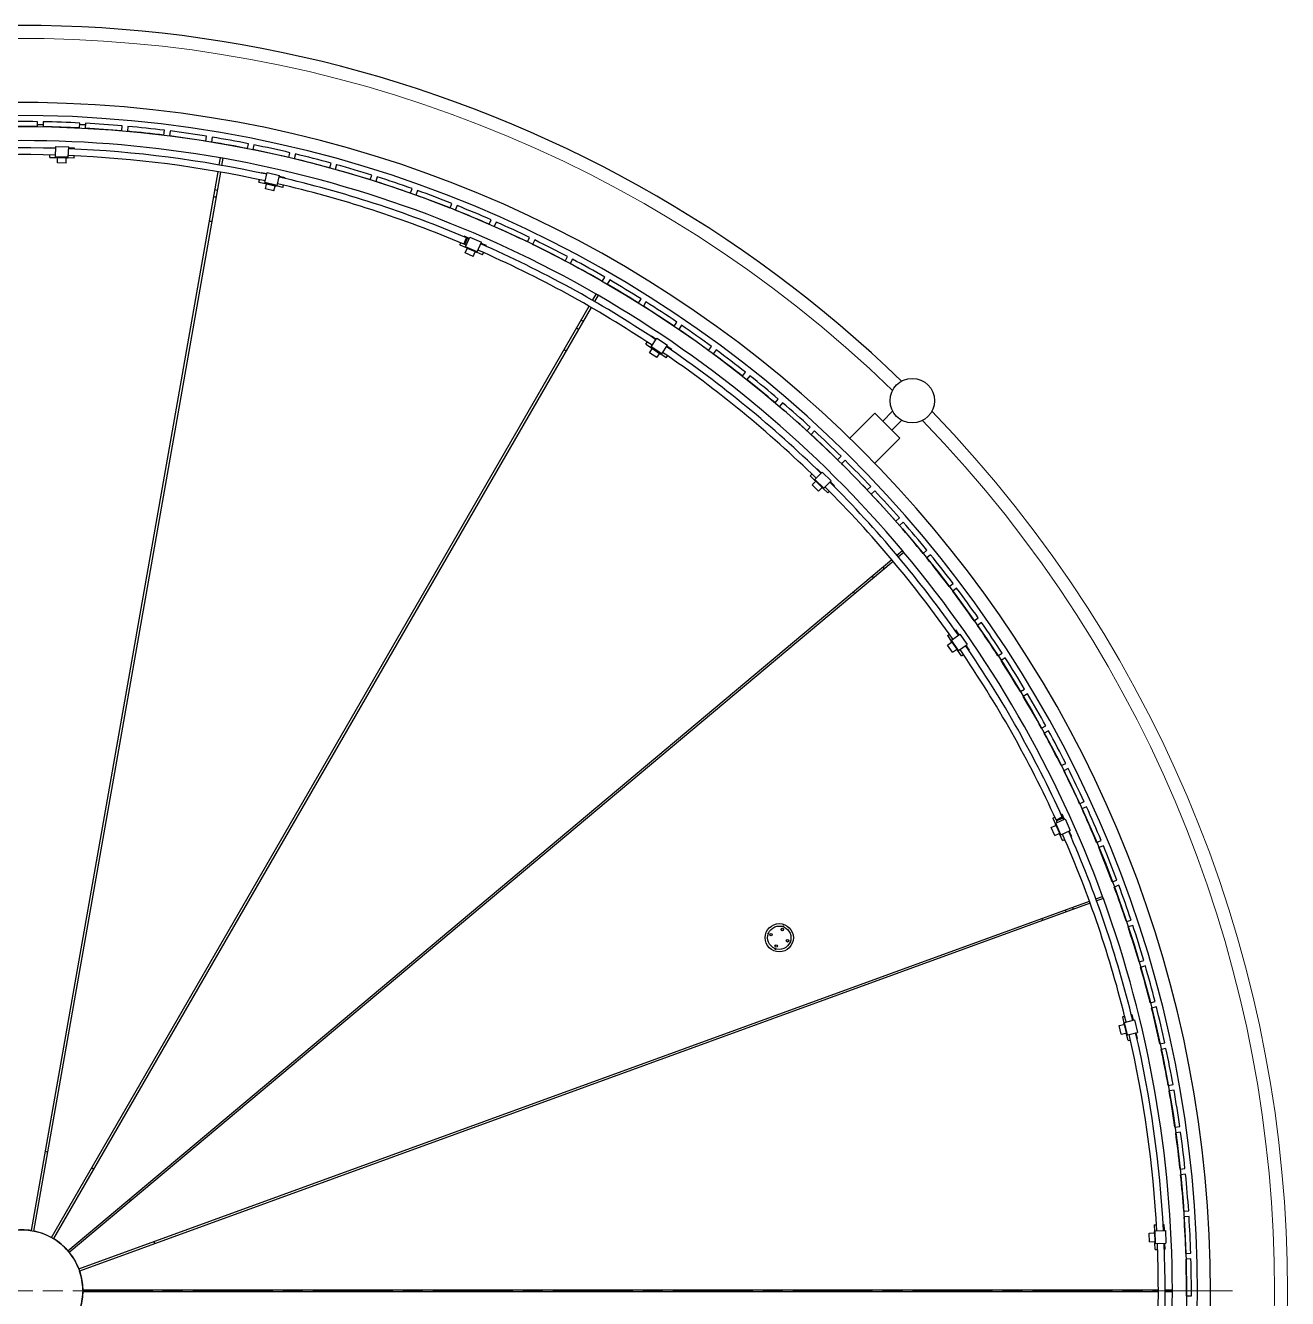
# Model space of a CAD drawing. Header units: millimetres. Extents: x 0 to 100323, y 0 to 59400.
# Drawn here: x 37637 to 46577, y 22161 to 31182 of the extents above; entities that cross this region are included whole.
import ezdxf

# ---------------------------------------------------------------- set-up
doc = ezdxf.new("R2010")
doc.units = ezdxf.units.MM
doc.header["$LTSCALE"] = 100
doc.linetypes.add('CHAIN', pattern=[0.3543, 0.2362, -0.0295, 0.0591, -0.0295])
doc.layers.add('Center Mark', color=7, linetype='Continuous', lineweight=18)
doc.layers.add('Visible', color=7, linetype='Continuous', lineweight=25)
doc.layers.add('P_Condensate (CS)', color=40, linetype='Continuous', lineweight=18, true_color=0xffbf00)

msp = doc.modelspace()

# ---------------------------------------------------------------- linework, layer by layer
at = {"layer": 'Center Mark', "linetype": 'CHAIN', "ltscale": 23.990969}
msp.add_line((46188.4, 22215.6), (29034.6, 22215.6), dxfattribs=at)
at = {"layer": 'P_Condensate (CS)'}
for radius, start, end in [(8874, 45.97008, 134.703), (8966, 315.96509, 44.03491), (8874, 315.97008, 44.02992)]:
    msp.add_arc((37611.5, 22215.6), radius, start, end, dxfattribs=at)
at = {"layer": 'Visible'}
for p, q in [((37720.9, 30464.9), (37721.4, 30499.9)), ((37761.4, 30499.3), (37760.9, 30464.3)), ((38020.4, 30455.5), (38022.2, 30490.4)), ((37761.1, 30477.7), (37721.1, 30477.7)), ((38061.6, 30477.7), (38021.5, 30477.7)), ((38062.1, 30488.4), (38060.3, 30453.4)), ((38319.3, 30435.2), (38322.4, 30470.1)), ((38362.2, 30466.5), (38359.1, 30431.7)), ((38617.3, 30404.1), (38621.6, 30438.8)), ((38661.3, 30433.8), (38657, 30399.1)), ((37810.5, 30312.3), (37810.6, 30317.1)), ((37810.6, 30317.1), (37851.6, 30315.7)), ((37850.3, 30250.7), (37852.9, 30323.7)), ((37852.6, 30315.7), (37851.6, 30315.7)), ((37852.9, 30323.7), (37942.8, 30320.5)), ((37940.2, 30247.5), (37942.8, 30320.5)), ((37943.5, 30312.4), (37942.5, 30312.5)), ((37984.5, 30311), (37943.5, 30312.4)), ((37984.3, 30306.2), (37984.5, 30311)), ((38914, 30362.2), (38919.6, 30396.7)), ((38959, 30390.3), (38953.4, 30355.7)), ((39208.9, 30309.5), (39215.8, 30343.8)), ((39255, 30336), (39248.1, 30301.6)), ((37808.2, 30247.2), (37808.7, 30264.1)), ((37808.2, 30247.2), (37855.1, 30245.5)), ((37940.2, 30247.5), (37850.3, 30250.7)), ((37855.3, 30250.5), (37855.1, 30245.5)), ((37864.1, 30245.2), (37855.1, 30245.5)), ((37858.3, 30250.4), (37858.2, 30248.4)), ((37864.2, 30248.2), (37858.2, 30248.4)), ((37862.8, 30208.2), (37864, 30242.2)), ((37864.1, 30245.2), (37864, 30242.2)), ((37864.1, 30245.2), (37926.1, 30243)), ((37926.2, 30246), (37864.2, 30248.2)), ((37924.8, 30206), (37926, 30240)), ((37926, 30240), (37926.1, 30243)), ((37926.1, 30243), (37935.1, 30242.7)), ((37926.2, 30246), (37932.2, 30245.8)), ((37932.3, 30247.8), (37932.2, 30245.8)), ((37935.2, 30247.7), (37935.1, 30242.7)), ((37982, 30241), (37935.1, 30242.7)), ((37982, 30241), (37982.6, 30257.9)), ((39010, 30193.1), (39018.8, 30243.2)), ((39034.6, 30240.4), (39025.7, 30190.3)), ((39501.7, 30246.1), (39509.9, 30280.2)), ((39548.8, 30270.9), (39540.7, 30236.9)), ((37678.6, 22642.3), (39001.6, 30145.5)), ((39017.3, 30142.8), (37694.3, 22639.5)), ((37924.8, 30206), (37862.8, 30208.2)), ((39304.6, 30135.8), (39305.6, 30140.5)), ((39305.6, 30140.5), (39345.6, 30131.5)), ((39332.3, 30067.9), (39348.3, 30139.1)), ((39346.6, 30131.3), (39345.6, 30131.5)), ((39348.3, 30139.1), (39436.1, 30119.4)), ((39792.1, 30172.2), (39801.4, 30205.9)), ((39840, 30195.3), (39830.7, 30161.5)), ((39290.2, 30072.2), (39293.9, 30088.7)), ((39290.2, 30072.2), (39336.1, 30061.9)), ((39420.1, 30048.1), (39332.3, 30067.9)), ((39337.2, 30066.8), (39336.1, 30061.9)), ((39344.9, 30059.9), (39336.1, 30061.9)), ((39336.8, 30023.8), (39344.2, 30057)), ((39340.1, 30066.1), (39339.7, 30064.2)), ((39345.5, 30062.9), (39339.7, 30064.2)), ((39344.9, 30059.9), (39344.2, 30057)), ((39344.9, 30059.9), (39405.4, 30046.3)), ((39406, 30049.3), (39345.5, 30062.9)), ((39397.2, 30010.2), (39404.7, 30043.4)), ((39404.7, 30043.4), (39405.4, 30046.3)), ((39405.4, 30046.3), (39414.1, 30044.4)), ((39406, 30049.3), (39411.9, 30047.9)), ((39412.3, 30049.9), (39411.9, 30047.9)), ((39415.2, 30049.2), (39414.1, 30044.4)), ((39460, 30034), (39414.1, 30044.4)), ((39420.1, 30048.1), (39436.1, 30119.4)), ((39435.4, 30111.3), (39434.4, 30111.6)), ((39475.4, 30102.3), (39435.4, 30111.3)), ((39460, 30034), (39463.7, 30050.5)), ((39474.3, 30097.6), (39475.4, 30102.3)), ((40079.6, 30087.8), (40090.1, 30121.2)), ((40128.3, 30109.1), (40117.7, 30075.7)), ((38979.2, 30018.8), (38994.9, 30015.7)), ((39397.2, 30010.2), (39336.8, 30023.8)), ((40363.8, 29993), (40375.5, 30025.9)), ((40413.2, 30012.5), (40401.5, 29979.5)), ((40644.4, 29887.9), (40657.3, 29920.4)), ((40694.5, 29905.6), (40681.5, 29873.1)), ((40921, 29772.7), (40935.1, 29804.7)), ((40971.7, 29788.6), (40957.6, 29756.6)), ((40740.2, 29686), (40742.1, 29690.5)), ((40742.1, 29690.5), (40779.8, 29674.2)), ((40754.9, 29614.1), (40783.9, 29681.2)), ((40783.9, 29681.2), (40866.5, 29645.5)), ((41193.2, 29647.6), (41208.5, 29679.1)), ((40714.4, 29626.2), (40721.1, 29641.7)), ((40714.4, 29626.2), (40757.6, 29607.6)), ((40742.8, 29632.6), (40761.6, 29677.1)), ((40744.2, 29635.9), (40744.9, 29635)), ((40749.2, 29629.8), (40768.1, 29674.3)), ((40750.6, 29633.2), (40749.5, 29633.1)), ((40751.2, 29570), (40764.6, 29601.2)), ((40760.2, 29673.7), (40752.2, 29654.8)), ((40837.6, 29578.5), (40754.9, 29614.1)), ((40759.5, 29612.2), (40757.6, 29607.6)), ((40765.8, 29604), (40757.6, 29607.6)), ((40766.6, 29671), (40758.6, 29652.1)), ((40760.2, 29673.7), (40761.3, 29673.8)), ((40760.2, 29673.7), (40760.2, 29673.7)), ((40762.3, 29611), (40761.5, 29609.1)), ((40767, 29606.8), (40761.5, 29609.1)), ((40765.8, 29604), (40764.6, 29601.2)), ((40765.8, 29604), (40822.7, 29579.4)), ((40766.6, 29671), (40765.9, 29671.9)), ((40766.6, 29671), (40766.6, 29671)), ((40823.9, 29582.2), (40767, 29606.8)), ((40780.7, 29673.8), (40779.8, 29674.2)), ((40837.6, 29578.5), (40866.5, 29645.5)), ((40864.3, 29637.8), (40863.3, 29638.2)), ((40901.9, 29621.5), (40864.3, 29637.8)), ((40900, 29617.1), (40901.9, 29621.5)), ((41244.5, 29661.6), (41229.2, 29630.1)), ((40808.1, 29545.5), (40751.2, 29570)), ((40808.1, 29545.5), (40821.6, 29576.7)), ((40821.6, 29576.7), (40822.7, 29579.4)), ((40822.7, 29579.4), (40831, 29575.9)), ((40823.9, 29582.2), (40829.4, 29579.8)), ((40830.2, 29581.6), (40829.4, 29579.8)), ((40833, 29580.5), (40831, 29575.9)), ((40874.2, 29557.2), (40831, 29575.9)), ((40874.2, 29557.2), (40880.8, 29572.7)), ((41460.7, 29512.6), (41477.1, 29543.5)), ((41512.4, 29524.8), (41496, 29493.9)), ((41723.1, 29368), (41740.6, 29398.3)), ((41775.3, 29378.3), (41757.7, 29348)), ((41654.1, 29233.7), (41679.5, 29277.7)), ((41693.4, 29269.7), (41668, 29225.7)), ((41980.1, 29214), (41998.7, 29243.7)), ((37820.4, 22593.6), (41629.9, 29191.9)), ((41643.8, 29183.9), (37834.3, 22585.6)), ((42032.6, 29222.4), (42014, 29192.7)), ((41572.9, 29093), (41587.3, 29085.9)), ((42231.3, 29050.8), (42251, 29079.7)), ((42284.1, 29057.2), (42264.4, 29028.3)), ((42067.9, 28978.5), (42070.6, 28982.5)), ((42069.1, 28905.1), (42109.9, 28965.6)), ((42070.6, 28982.5), (42104.6, 28959.5)), ((42105.5, 28959), (42104.6, 28959.5)), ((42109.9, 28965.6), (42184.5, 28915.3)), ((42031.5, 28924.4), (42040.9, 28938.4)), ((42031.5, 28924.4), (42070.5, 28898.1)), ((42057.2, 28862.4), (42076.2, 28890.6)), ((42143.7, 28854.8), (42069.1, 28905.1)), ((42073.3, 28902.3), (42070.5, 28898.1)), ((42077.9, 28893.1), (42070.5, 28898.1)), ((42075.7, 28900.6), (42074.6, 28899)), ((42079.6, 28895.6), (42074.6, 28899)), ((42077.9, 28893.1), (42076.2, 28890.6)), ((42077.9, 28893.1), (42129.3, 28858.4)), ((42131, 28860.9), (42079.6, 28895.6)), ((42143.7, 28854.8), (42184.5, 28915.3)), ((42180.9, 28908.1), (42180.1, 28908.6)), ((42214.9, 28885.2), (42180.9, 28908.1)), ((42212.2, 28881.2), (42214.9, 28885.2)), ((42476.5, 28878.5), (42497.2, 28906.7)), ((42529.4, 28883.1), (42508.7, 28854.8)), ((42108.6, 28827.8), (42057.2, 28862.4)), ((42108.6, 28827.8), (42127.6, 28856)), ((42127.6, 28856), (42129.3, 28858.4)), ((42129.3, 28858.4), (42136.8, 28853.4)), ((42131, 28860.9), (42136, 28857.6)), ((42137.1, 28859.2), (42136, 28857.6)), ((42139.6, 28857.6), (42136.8, 28853.4)), ((42175.7, 28827.1), (42136.8, 28853.4)), ((42175.7, 28827.1), (42185.2, 28841.1)), ((42715.2, 28697.5), (42736.9, 28724.9)), ((42768.3, 28700.1), (42746.6, 28672.6)), ((42947.2, 28507.9), (42969.9, 28534.5)), ((43000.4, 28508.5), (42977.7, 28481.9)), ((43653.7, 28434.6), (43476.2, 28257.2)), ((43653.7, 28434.6), (43830.5, 28257.9)), ((43779.8, 28449), (43709.5, 28378.8)), ((43172.2, 28310), (43195.8, 28335.8)), ((43844.9, 28384), (43774.6, 28313.7)), ((43225.3, 28308.7), (43201.7, 28282.9)), ((43653, 28080.4), (43830.5, 28257.9)), ((43389.8, 28104), (43414.4, 28128.9)), ((43442.9, 28100.9), (43418.3, 28075.9)), ((43196.1, 27991.2), (43207.9, 28003.2)), ((43196.1, 27991.2), (43229.5, 27958.1)), ((43229.4, 27965.2), (43280.8, 28017.1)), ((43293.5, 27901.9), (43229.4, 27965.2)), ((43241.9, 28037.5), (43245.3, 28041)), ((43245.3, 28041), (43274.4, 28012.1)), ((43275.1, 28011.4), (43274.4, 28012.1)), ((43280.8, 28017.1), (43344.8, 27953.9)), ((43209.9, 27925.5), (43233.8, 27949.7)), ((43254, 27881.9), (43209.9, 27925.5)), ((43233, 27961.7), (43229.5, 27958.1)), ((43235.9, 27951.8), (43229.5, 27958.1)), ((43235.1, 27959.6), (43233.7, 27958.2)), ((43238, 27953.9), (43233.7, 27958.2)), ((43235.9, 27951.8), (43233.8, 27949.7)), ((43235.9, 27951.8), (43280, 27908.2)), ((43282.1, 27910.4), (43238, 27953.9)), ((43254, 27881.9), (43277.9, 27906.1)), ((43277.9, 27906.1), (43280, 27908.2)), ((43280, 27908.2), (43286.4, 27901.9)), ((43282.1, 27910.4), (43286.4, 27906.1)), ((43287.8, 27907.6), (43286.4, 27906.1)), ((43289.9, 27905.5), (43286.4, 27901.9)), ((43319.8, 27868.9), (43286.4, 27901.9)), ((43293.5, 27901.9), (43344.8, 27953.9)), ((43319.8, 27868.9), (43331.7, 27880.9)), ((43339.9, 27947.5), (43339.2, 27948.2)), ((43369, 27918.7), (43339.9, 27947.5)), ((43365.6, 27915.2), (43369, 27918.7)), ((43599.8, 27890.3), (43625.3, 27914.3)), ((43652.7, 27885.2), (43627.2, 27861.2)), ((43801.9, 27669.1), (43828.2, 27692.2)), ((43854.6, 27662.1), (43828.3, 27639.1)), ((43810.6, 27427.8), (43849.6, 27460.5)), ((43859.9, 27448.2), (43820.9, 27415.5)), ((43995.8, 27440.8), (44023, 27462.9)), ((44048.2, 27431.8), (44021.1, 27409.7)), ((37937.1, 22499.3), (43773.6, 27396.7)), ((43783.9, 27384.5), (37947.4, 22487.1)), ((43710.4, 27343.7), (43719.3, 27330.3)), ((44181.4, 27205.5), (44209.3, 27226.6)), ((44233.4, 27194.7), (44205.5, 27173.6)), ((44358.2, 26963.6), (44386.9, 26983.7)), ((44221.5, 26895.7), (44225.5, 26898.4)), ((44225.5, 26898.4), (44248.8, 26864.7)), ((44409.8, 26950.9), (44381.2, 26930.9)), ((44167.9, 26858.6), (44181.8, 26868.2)), ((44167.9, 26858.6), (44194.7, 26820)), ((44169.4, 26791.5), (44197.3, 26810.9)), ((44204.6, 26740.5), (44169.4, 26791.5)), ((44198.8, 26822.8), (44194.7, 26820)), ((44199.8, 26812.6), (44194.7, 26820)), ((44195.9, 26826.9), (44256, 26868.5)), ((44247.2, 26752.9), (44195.9, 26826.9)), ((44199.8, 26812.6), (44197.3, 26810.9)), ((44200.5, 26820.3), (44198.8, 26819.2)), ((44202.3, 26814.3), (44198.8, 26819.2)), ((44199.8, 26812.6), (44235.1, 26761.6)), ((44237.5, 26763.3), (44202.3, 26814.3)), ((44247.2, 26752.9), (44307.2, 26794.5)), ((44249.4, 26863.9), (44248.8, 26864.7)), ((44256, 26868.5), (44307.2, 26794.5)), ((44204.6, 26740.5), (44232.6, 26759.9)), ((44232.6, 26759.9), (44235.1, 26761.6)), ((44235.1, 26761.6), (44240.2, 26754.2)), ((44237.5, 26763.3), (44241, 26758.4)), ((44244.3, 26757), (44240.2, 26754.2)), ((44266.9, 26715.5), (44240.2, 26754.2)), ((44242.6, 26759.5), (44241, 26758.4)), ((44266.9, 26715.5), (44280.8, 26725.1)), ((44301.2, 26789.1), (44300.6, 26789.9)), ((44324.5, 26755.4), (44301.2, 26789.1)), ((44320.5, 26752.6), (44324.5, 26755.4)), ((44526.2, 26715.5), (44555.6, 26734.5)), ((44577.3, 26701), (44547.9, 26681.9)), ((44685, 26461.5), (44715.1, 26479.4)), ((44735.6, 26445.1), (44705.5, 26427.1)), ((44834.5, 26201.8), (44865.2, 26218.7)), ((44884.4, 26183.6), (44853.8, 26166.8)), ((44974.5, 25936.9), (45005.8, 25952.6)), ((45023.7, 25916.9), (44992.5, 25901.2)), ((45104.8, 25667.1), (45136.6, 25681.7)), ((45153.2, 25645.3), (45121.4, 25630.7)), ((44913.6, 25565.9), (44929, 25572.7)), ((44913.6, 25565.9), (44932.7, 25522.9)), ((44935.2, 25529.5), (45001.9, 25559.2)), ((44971.9, 25447.3), (44935.2, 25529.5)), ((44938.1, 25552.8), (44982, 25572.8)), ((44941, 25546.5), (44984.9, 25566.4)), ((44941.4, 25554.3), (44941.3, 25553.2)), ((44944.3, 25548), (44943.4, 25548.6)), ((44978.7, 25571.3), (44960.1, 25562.8)), ((44981.6, 25564.9), (44963, 25556.5)), ((44973.1, 25592.4), (44977.5, 25594.4)), ((44977.5, 25594.4), (44994.2, 25556.9)), ((44978.7, 25571.3), (44979.6, 25570.6)), ((44978.7, 25571.3), (44978.7, 25571.3)), ((44981.6, 25564.9), (44981.7, 25566.1)), ((44981.6, 25564.9), (44981.6, 25564.9)), ((44994.6, 25556), (44994.2, 25556.9)), ((45001.9, 25559.2), (45038.5, 25477)), ((44902.6, 25499.6), (44933.6, 25513.5)), ((44927.8, 25443), (44902.6, 25499.6)), ((44927.8, 25443), (44958.9, 25456.9)), ((44937.3, 25525), (44932.7, 25522.9)), ((44936.4, 25514.7), (44932.7, 25522.9)), ((44936.4, 25514.7), (44933.6, 25513.5)), ((44936.4, 25514.7), (44961.6, 25458.1)), ((44938.5, 25522.2), (44936.7, 25521.4)), ((44939.1, 25515.9), (44936.7, 25521.4)), ((44964.3, 25459.3), (44939.1, 25515.9)), ((44958.9, 25456.9), (44961.6, 25458.1)), ((44961.6, 25458.1), (44965.3, 25449.9)), ((44964.3, 25459.3), (44966.8, 25453.8)), ((44969.8, 25451.9), (44965.3, 25449.9)), ((44984.4, 25406.9), (44965.3, 25449.9)), ((44968.6, 25454.6), (44966.8, 25453.8)), ((44971.9, 25447.3), (45038.5, 25477)), ((45031.6, 25472.9), (45031.2, 25473.8)), ((45048.3, 25435.4), (45031.6, 25472.9)), ((44984.4, 25406.9), (44999.8, 25413.8)), ((45043.9, 25433.5), (45048.3, 25435.4)), ((45225.2, 25392.7), (45257.5, 25406.1)), ((45272.8, 25369.2), (45240.5, 25355.8)), ((45335.5, 25114.2), (45368.3, 25126.4)), ((45382.3, 25088.9), (45349.5, 25076.7)), ((45219.4, 24993.2), (45267.2, 25010.6)), ((45272.7, 24995.6), (45224.9, 24978.2)), ((38014.5, 22370.8), (45174, 24976.7)), ((45179.5, 24961.7), (38020, 22355.8)), ((45053.1, 24932.7), (45058.3, 24917.5)), ((45435.7, 24831.8), (45468.9, 24842.8)), ((45481.5, 24804.9), (45448.2, 24793.8)), ((45525.5, 24546), (45559.1, 24555.8)), ((45570.3, 24517.4), (45536.7, 24507.6)), ((45604.9, 24257.1), (45638.8, 24265.7)), ((45648.6, 24226.9), (45614.7, 24218.3)), ((45384.2, 24094.5), (45417.2, 24102.3)), ((45398.5, 24034.1), (45384.2, 24094.5)), ((45407.2, 24157.5), (45423.6, 24161.4)), ((45407.2, 24157.5), (45418.1, 24111.8)), ((45420.2, 24103), (45417.2, 24102.3)), ((45422.9, 24112.9), (45418.1, 24111.8)), ((45420.2, 24103), (45418.1, 24111.8)), ((45420.2, 24103), (45434.5, 24042.7)), ((45423.6, 24110), (45421.7, 24109.5)), ((45423.1, 24103.7), (45421.7, 24109.5)), ((45421.8, 24117.8), (45492.8, 24134.7)), ((45442.6, 24030.2), (45421.8, 24117.8)), ((45437.4, 24043.4), (45423.1, 24103.7)), ((45470.6, 24172.6), (45475.3, 24173.7)), ((45475.3, 24173.7), (45484.8, 24133.8)), ((45485, 24132.8), (45484.8, 24133.8)), ((45492.8, 24134.7), (45513.6, 24047.1)), ((45398.5, 24034.1), (45431.6, 24042)), ((45431.6, 24042), (45434.5, 24042.7)), ((45434.5, 24042.7), (45436.6, 24033.9)), ((45441.4, 24035.1), (45436.6, 24033.9)), ((45447.4, 23988.2), (45436.6, 24033.9)), ((45437.4, 24043.4), (45438.8, 24037.5)), ((45440.7, 24038), (45438.8, 24037.5)), ((45442.6, 24030.2), (45513.6, 24047.1)), ((45506.1, 24044.3), (45505.8, 24045.2)), ((45515.5, 24004.4), (45506.1, 24044.3)), ((45510.9, 24003.3), (45515.5, 24004.4)), ((45447.4, 23988.2), (45463.9, 23992.1)), ((45673.7, 23965.5), (45708, 23972.8)), ((45716.4, 23933.7), (45682.1, 23926.4)), ((45732, 23671.6), (45766.4, 23677.7)), ((45773.4, 23638.3), (45738.9, 23632.2)), ((45779.5, 23375.8), (45814.1, 23380.6)), ((45819.7, 23341), (45785, 23336.1)), ((45816.2, 23078.4), (45851, 23082)), ((45855.1, 23042.2), (45820.3, 23038.6)), ((45842.1, 22779.9), (45877.1, 22782.2)), ((45879.7, 22742.3), (45844.8, 22740)), ((45631.9, 22682.1), (45648.7, 22682.9)), ((45631.9, 22682.1), (45634.1, 22635.2)), ((45638.8, 22640.4), (45711.8, 22643.8)), ((45697, 22685.2), (45701.8, 22685.4)), ((45701.8, 22685.4), (45703.7, 22644.5)), ((45703.8, 22643.5), (45703.7, 22644.5)), ((45711.8, 22643.8), (45716, 22553.9)), ((45597.6, 22624.4), (45631.5, 22626)), ((45600.5, 22562.5), (45597.6, 22624.4)), ((45600.5, 22562.5), (45634.4, 22564.1)), ((45634.5, 22626.2), (45631.5, 22626)), ((45639.1, 22635.4), (45634.1, 22635.2)), ((45634.5, 22626.2), (45634.1, 22635.2)), ((45634.4, 22564.1), (45637.4, 22564.2)), ((45634.5, 22626.2), (45637.4, 22564.2)), ((45639.2, 22632.4), (45637.2, 22632.3)), ((45637.5, 22626.3), (45637.2, 22632.3)), ((45637.4, 22564.2), (45637.9, 22555.3)), ((45640.4, 22564.4), (45637.5, 22626.3)), ((45642.9, 22555.5), (45637.9, 22555.3)), ((45640.1, 22508.3), (45637.9, 22555.3)), ((45643.1, 22550.5), (45638.8, 22640.4)), ((45640.4, 22564.4), (45640.7, 22558.4)), ((45642.7, 22558.5), (45640.7, 22558.4)), ((45643.1, 22550.5), (45716, 22553.9)), ((45708.1, 22552.6), (45708, 22553.6)), ((45710, 22511.6), (45708.1, 22552.6)), ((45640.1, 22508.3), (45657, 22509.1)), ((45705.2, 22511.4), (45710, 22511.6)), ((45857.2, 22480.7), (45892.2, 22481.7)), ((45893.4, 22441.7), (45858.4, 22440.7)), ((38043.3, 22223.6), (45662.3, 22223.6)), ((45662.3, 22207.6), (38043.3, 22207.6)), ((45548.1, 22223.6), (45549.1, 22207.6)), ((45710.6, 22223.6), (45761.5, 22223.6)), ((45761.5, 22207.6), (45710.6, 22207.6)), ((45861.4, 22181.1), (45896.4, 22180.9))]:
    msp.add_line(p, q, dxfattribs=at)
for centre, radius in [((37611.5, 22215.6), 8250), ((43918.8, 28523), 157.5), ((42976.9, 24717.6), 100), ((42976.9, 24717.6), 82.5), ((42918.2, 24739), 9), ((42918.2, 24739), 8.75), ((42998.3, 24776.3), 9), ((42998.3, 24776.3), 8.75), ((42955.5, 24658.9), 9), ((42955.5, 24658.9), 8.75), ((43035.7, 24696.2), 9), ((43035.7, 24696.2), 8.75), ((37611.5, 22215.6), 431.9)]:
    msp.add_circle(centre, radius, dxfattribs=at)
for centre, radius, start, end in [((37611.5, 22215.6), 8966, 45.96509, 163.80954), ((37611.5, 22215.6), 8420, 189.63897, 170.21174), ((37611.5, 22215.6), 8326.9, 263.58269, 170.80482), ((37611.5, 22215.6), 8285, 89.23931, 91.04361), ((37611.5, 22215.6), 8285, 87.15838, 88.96268), ((37611.5, 22215.6), 8250, 89.23989, 91.04302), ((37611.5, 22215.6), 8250, 87.15897, 88.9621), ((37611.5, 22215.6), 8250, 85.07804, 86.88117), ((37611.5, 22215.6), 8285, 85.07746, 86.88176), ((37611.5, 22215.6), 8250, 82.99712, 84.80025), ((37611.5, 22215.6), 8285, 82.99653, 84.80083), ((37611.5, 22215.6), 8285, 80.91561, 82.71991), ((37611.5, 22215.6), 8150, 80.05624, 99.94376), ((37611.5, 22215.6), 8099.1, 88.29495, 98.3168), ((37611.5, 22215.6), 8250, 80.91619, 82.71932), ((37611.5, 22215.6), 8250, 78.83527, 80.6384), ((37611.5, 22215.6), 8285, 78.83468, 80.63898), ((37611.5, 22215.6), 8285, 76.75376, 78.55806), ((37611.5, 22215.6), 8050.8, 88.29686, 98.31489), ((37611.5, 22215.6), 8050.8, 77.63832, 87.65635), ((37611.5, 22215.6), 8099.1, 77.63641, 87.65826), ((37611.5, 22215.6), 8150, 79.94376, 80.05624), ((37611.5, 22215.6), 8150, 60.05624, 79.94376), ((37611.5, 22215.6), 8250, 76.75434, 78.55747), ((37611.5, 22215.6), 8250, 74.67342, 76.47655), ((37611.5, 22215.6), 8285, 74.67283, 76.47713), ((37611.5, 22215.6), 8250, 72.59249, 74.39562), ((37611.5, 22215.6), 8285, 72.59191, 74.39621), ((37611.5, 22215.6), 8050.8, 67.11109, 76.99781), ((37611.5, 22215.6), 8099.1, 67.11109, 76.99972), ((37611.5, 22215.6), 8250, 70.51157, 72.3147), ((37611.5, 22215.6), 8285, 70.51098, 72.31528), ((37611.5, 22215.6), 7870, 79.94176, 80.05824), ((37611.5, 22215.6), 8250, 68.43065, 70.23377), ((37611.5, 22215.6), 8285, 68.43006, 70.23436), ((37611.5, 22215.6), 8250, 66.34972, 68.15285), ((37611.5, 22215.6), 8285, 66.34913, 68.15343), ((37611.5, 22215.6), 7695, 79.94043, 80.05957), ((37611.5, 22215.6), 8285, 64.26821, 66.07251), ((37611.5, 22215.6), 8250, 64.2688, 66.07192), ((40748.9, 29638), 5, 216.96653, 277.20597), ((37611.5, 22215.6), 8050.8, 66.97978, 67.06142), ((40761.9, 29668.9), 5, 36.96653, 97.20597), ((37611.5, 22215.6), 8099.1, 66.97787, 67.06142), ((37611.5, 22215.6), 8050.8, 56.32124, 66.33927), ((37611.5, 22215.6), 8099.1, 56.31933, 66.34118), ((37611.5, 22215.6), 8250, 62.18787, 63.991), ((37611.5, 22215.6), 8285, 62.18728, 63.99158), ((37611.5, 22215.6), 8285, 60.10636, 61.91066), ((37611.5, 22215.6), 8250, 60.10695, 61.91007), ((37611.5, 22215.6), 8250, 58.02602, 59.82915), ((37611.5, 22215.6), 8285, 58.02543, 59.82973), ((37611.5, 22215.6), 8150, 59.94376, 60.05624), ((37611.5, 22215.6), 8150, 40.05624, 59.94376), ((37611.5, 22215.6), 8250, 55.9451, 57.74822), ((37611.5, 22215.6), 8285, 55.94451, 57.74881), ((37611.5, 22215.6), 8285, 53.86358, 55.66788), ((37611.5, 22215.6), 7870, 59.94176, 60.05824), ((37611.5, 22215.6), 8250, 53.86417, 55.6673), ((37611.5, 22215.6), 7695, 59.94043, 60.05957), ((37611.5, 22215.6), 8099.1, 45.66079, 55.68264), ((37611.5, 22215.6), 8285, 51.78266, 53.58696), ((37611.5, 22215.6), 8050.8, 45.6627, 55.68073), ((37611.5, 22215.6), 8250, 51.78325, 53.58637), ((37611.5, 22215.6), 8285, 49.70173, 51.50603), ((37611.5, 22215.6), 8250, 49.70232, 51.50545), ((37611.5, 22215.6), 8285, 47.62081, 49.42511), ((37611.5, 22215.6), 8250, 47.6214, 49.42452), ((37611.5, 22215.6), 8250, 45.54047, 47.3436), ((37611.5, 22215.6), 8285, 45.53988, 47.34419), ((37611.5, 22215.6), 8250, 43.45955, 45.26267), ((37611.5, 22215.6), 8285, 43.45896, 45.26326), ((37611.5, 22215.6), 8050.8, 35.00416, 45.02219), ((37611.5, 22215.6), 8099.1, 35.00225, 45.0241), ((37611.5, 22215.6), 8285, 41.37804, 43.18234), ((37611.5, 22215.6), 8250, 41.37862, 43.18175), ((37611.5, 22215.6), 8250, 39.2977, 41.10082), ((37611.5, 22215.6), 8285, 39.29711, 41.10141), ((37611.5, 22215.6), 8150, 39.94376, 40.05624), ((37611.5, 22215.6), 8150, 20.05624, 39.94376), ((37611.5, 22215.6), 8285, 37.21619, 39.02049), ((37611.5, 22215.6), 8250, 37.21677, 39.0199), ((37611.5, 22215.6), 7870, 39.94176, 40.05824), ((37611.5, 22215.6), 7695, 39.94043, 40.05957), ((37611.5, 22215.6), 8250, 35.13585, 36.93897), ((37611.5, 22215.6), 8285, 35.13526, 36.93956), ((37611.5, 22215.6), 8250, 33.05492, 34.85805), ((37611.5, 22215.6), 8285, 33.05434, 34.85864), ((37611.5, 22215.6), 8050.8, 24.4887, 34.36365), ((37611.5, 22215.6), 8099.1, 24.4887, 34.36556), ((37611.5, 22215.6), 8250, 30.974, 32.77712), ((37611.5, 22215.6), 8285, 30.97341, 32.77771), ((37611.5, 22215.6), 8285, 28.89249, 30.69679), ((37611.5, 22215.6), 8250, 28.89307, 30.6962), ((37611.5, 22215.6), 8250, 26.81215, 28.61527), ((37611.5, 22215.6), 8285, 26.81156, 28.61586), ((37611.5, 22215.6), 8250, 24.73122, 26.53435), ((37611.5, 22215.6), 8285, 24.73064, 26.53494), ((37611.5, 22215.6), 8250, 22.6503, 24.45343), ((37611.5, 22215.6), 8285, 22.64971, 24.45401), ((37611.5, 22215.6), 8050.8, 24.34561, 24.43903), ((44946.3, 25552.7), 5, 174.34415, 234.58359), ((44976.7, 25566.6), 5, 354.34415, 54.58359), ((37611.5, 22215.6), 8099.1, 24.3437, 24.43903), ((37611.5, 22215.6), 8050.8, 13.68707, 23.7051), ((37611.5, 22215.6), 8099.1, 13.68516, 23.70701), ((37611.5, 22215.6), 8250, 20.56937, 22.3725), ((37611.5, 22215.6), 8285, 20.56879, 22.37309), ((37611.5, 22215.6), 8285, 18.48786, 20.29216), ((37611.5, 22215.6), 8150, 19.94376, 20.05624), ((37611.5, 22215.6), 8150, 0.05624, 19.94376), ((37611.5, 22215.6), 8250, 18.48845, 20.29158), ((37611.5, 22215.6), 7870, 19.94176, 20.05824), ((37611.5, 22215.6), 7695, 19.94043, 20.05957), ((42901.8, 24744.9), 7, 88.60084, 231.39916), ((43004.3, 24792.8), 7, 358.60084, 141.39916), ((37611.5, 22215.6), 8250, 16.40752, 18.21065), ((37611.5, 22215.6), 8285, 16.40694, 18.21124), ((42949.6, 24642.4), 7, 178.60084, 321.39916), ((43052.1, 24690.2), 7, 268.60084, 51.39916), ((37611.5, 22215.6), 8250, 14.3266, 16.12973), ((37611.5, 22215.6), 8285, 14.32601, 16.13031), ((37611.5, 22215.6), 8250, 12.24567, 14.0488), ((37611.5, 22215.6), 8285, 12.24509, 14.04939), ((37611.5, 22215.6), 8050.8, 3.02853, 13.04656), ((37611.5, 22215.6), 8099.1, 3.02662, 13.04847), ((37611.5, 22215.6), 8250, 10.16475, 11.96788), ((37611.5, 22215.6), 8285, 10.16416, 11.96846), ((37611.5, 22215.6), 8285, 8.08324, 9.88754), ((37611.5, 22215.6), 8250, 8.08382, 9.88695), ((37611.5, 22215.6), 8250, 6.0029, 7.80603), ((37611.5, 22215.6), 8285, 6.00231, 7.80661), ((37611.5, 22215.6), 1000, 79.54163, 80.45837), ((37611.5, 22215.6), 1000, 59.54163, 60.45837), ((37611.5, 22215.6), 8250, 3.92197, 5.7251), ((37611.5, 22215.6), 8285, 3.92139, 5.72569), ((37611.5, 22215.6), 1000, 39.54163, 40.45837), ((37611.5, 22215.6), 8250, 1.84105, 3.64418), ((37611.5, 22215.6), 8285, 1.84046, 3.64476), ((37611.5, 22215.6), 431.9, 81.06132, 98.93868), ((37611.5, 22215.6), 431.9, 61.06132, 78.93868), ((37611.5, 22215.6), 431.9, 41.06132, 58.93868), ((37611.5, 22215.6), 1000, 19.54163, 20.45837), ((37611.5, 22215.6), 8099.1, 352.36808, 2.38993), ((37611.5, 22215.6), 431.9, 21.06132, 38.93868), ((37611.5, 22215.6), 8050.8, 352.36999, 2.38802), ((37611.5, 22215.6), 8250, 359.76012, 1.56325), ((37611.5, 22215.6), 8285, 359.75954, 1.56384), ((37611.5, 22215.6), 431.9, 1.06132, 18.93868), ((37611.5, 22215.6), 431.9, 341.06132, 358.93868), ((37611.5, 22215.6), 1000, 359.54163, 0.45837), ((37611.5, 22215.6), 8150, 340.05624, 359.94376), ((37611.5, 22215.6), 7695, 359.94043, 0.05957), ((37611.5, 22215.6), 7870, 359.94176, 0.05824), ((37611.5, 22215.6), 8150, 359.94376, 0.05624)]:
    msp.add_arc(centre, radius, start, end, dxfattribs=at)

doc.saveas('drawing.dxf')
